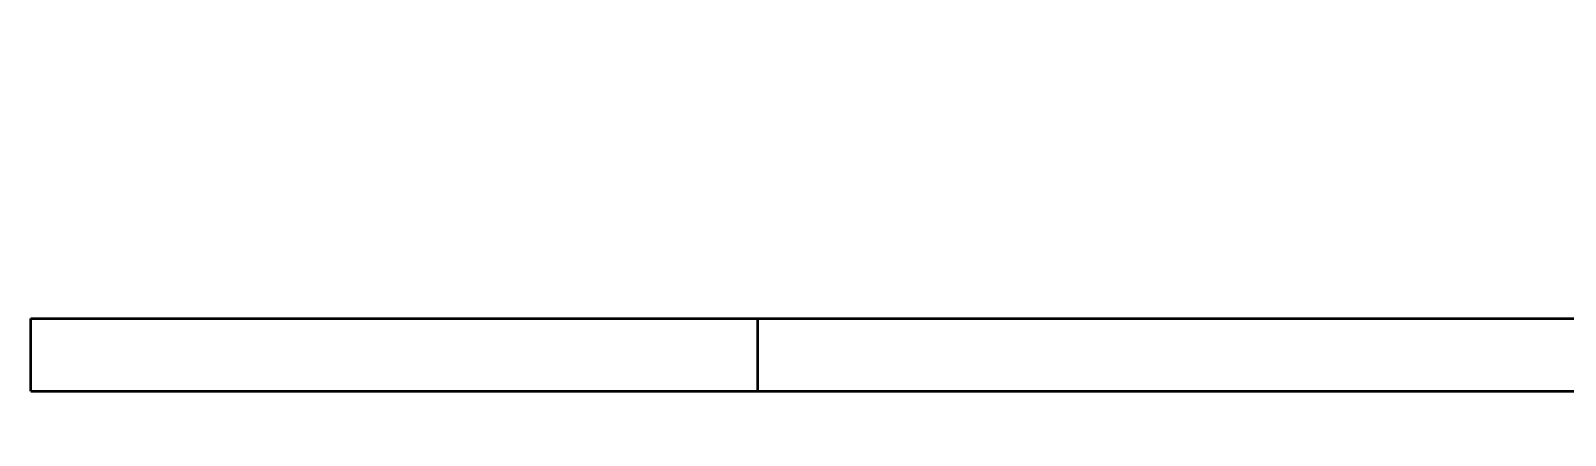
# Model space of a CAD drawing. Header units: millimetres. Extents: x 263 to 2983, y 441 to 2500.
# Drawn here: x 1462.7 to 1568.3, y 2275.9 to 2303.7 of the extents above; entities that cross this region are included whole.
import ezdxf

# ---------------------------------------------------------------- set-up
doc = ezdxf.new("R2010")
doc.units = ezdxf.units.MM
doc.header["$LTSCALE"] = 0.5
doc.layers.add('BOL', color=7, linetype='Continuous', lineweight=50)
doc.layers.add('SYM', color=30, linetype='Continuous')
doc.styles.add('DIM', font='simplex.shx')
doc.dimstyles.new('ISO', dxfattribs={"dimscale": 0, "dimtxt": 2.5, "dimasz": 2.5, "dimexe": 1.25, "dimexo": 0, "dimgap": 1, "dimtad": 1, "dimtoh": 1, "dimtxsty": 'DIM', "dimcen": 2.5, "dimadec": 0, "dimazin": 0, "dimtfac": 1, "dimtmove": 0, "dimatfit": 3, "dimfxl": 1, "dimtolj": 1, "dimarcsym": 0})

msp = doc.modelspace()

# ---------------------------------------------------------------- linework, layer by layer
at = {"layer": 'BOL'}
for p, q in [((1462.74, 2278.9), (1462.74, 2283.9)), ((1462.74, 2283.9), (1512.74, 2283.9)), ((1512.74, 2278.9), (1512.74, 2283.9)), ((1512.74, 2283.9), (2400.82, 2283.9)), ((1462.74, 2278.9), (1512.74, 2278.9)), ((1512.74, 2278.9), (2400.82, 2278.9))]:
    msp.add_line(p, q, dxfattribs=at)

# ---------------------------------------------------------------- leaders
at = {"layer": 'SYM'}
msp.add_leader([(1631.53, 2303.68), (1490.09, 2112.98)], dimstyle='ISO', override={"dimscale": 1, "dimtad": 0}, dxfattribs=at)

doc.saveas('drawing.dxf')
